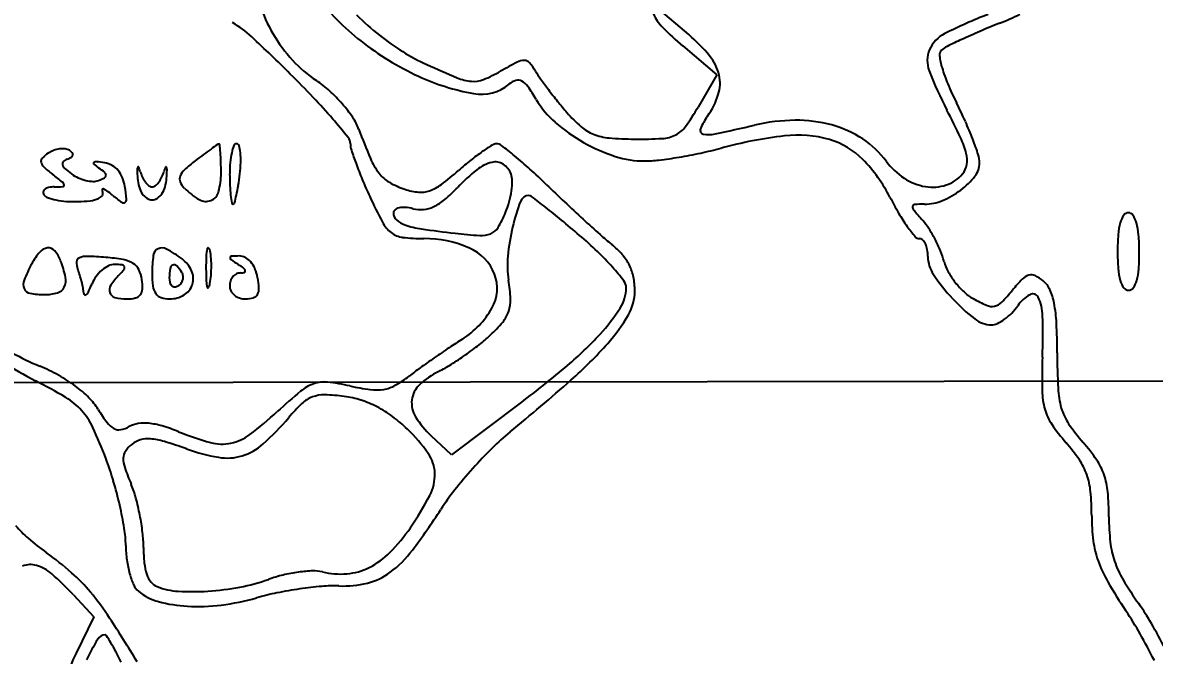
# Model space of a CAD drawing. Header units: millimetres. Extents: x 56222 to 3066687, y -650199 to -121287.
# Drawn here: x 135237.19 to 135245.8, y -182847.54 to -182842.72 of the extents above; entities that cross this region are included whole.
import ezdxf
from ezdxf import colors
from ezdxf.entities.mleader import LeaderData, LeaderLine
from ezdxf.math import Vec2, Vec3

# ---------------------------------------------------------------- set-up
doc = ezdxf.new("R2010")
doc.units = ezdxf.units.MM
doc.header["$MEASUREMENT"] = 0
doc.layers.add('Text', color=7, linetype='Continuous', lineweight=15)
doc.styles.add('style4', font='ARIALN.TTF')

msp = doc.modelspace()

# ---------------------------------------------------------------- linework, layer by layer
for p, q in [((135242.2578, -182842.8149), (135242.0118, -182842.6061)), ((135242.213, -182842.9019), (135242.4711, -182843.1203)), ((135242.4711, -182843.1203), (135242.3292, -182843.3672)), ((135240.9842, -182845.6153), (135240.4529, -182846.0157)), ((135240.4529, -182846.0157), (135240.2974, -182845.8696)), ((135237.5752, -182847.0822), (135237.7313, -182847.2491)), ((135237.7313, -182847.2491), (135237.5948, -182847.5249))]:
    msp.add_line(p, q)
for centre, radius, start, end in [((135240.8917, -182841.4207), 1.8323, 216.5819, 231.93593), ((135240.06, -182842.2418), 1.1199, 197.90347, 210.3567), ((135238.3964, -182843.4034), 0.7829, 46.84641, 60.2146), ((135241.3094, -182841.0505), 2.2594, 225.61635, 231.56278), ((135242.2836, -182842.5351), 0.3175, 202.33414, 224.72441), ((135245.9504, -182846.2945), 3.8986, 111.24721, 116.57246), ((135243.9623, -182841.0536), 1.8016, 291.56767, 296.93095), ((135240.125, -182842.2038), 1.1952, 210.35674, 222.43656), ((135243.7668, -182841.0661), 2.4051, 224.72439, 229.75736), ((135244.316, -182843.0267), 0.2448, 116.57248, 156.66339), ((135246.304, -182847.1044), 4.6857, 112.99133, 114.82246), ((135247.0344, -182848.8257), 6.5557, 111.56767, 112.99133), ((135228.6995, -182853.7464), 14.9607, 45.28413, 46.84644), ((135241.1396, -182841.1043), 2.2343, 231.93591, 245.1682), ((135241.0883, -182841.3291), 1.9037, 231.56279, 238.07328), ((135241.44, -182843.7785), 1.2639, 39.35743, 49.6811), ((135246.4136, -182847.3413), 4.9468, 114.82253, 116.27072), ((135240.9414, -182841.5648), 1.626, 238.07327, 245.40097), ((135242.1392, -182843.2051), 0.3597, 13.05326, 39.35738), ((135244.2869, -182843.0141), 0.2131, 156.66342, 200.92962), ((135244.2127, -182842.9688), 0.0466, 131.52762, 188.12362), ((135244.8572, -182842.8768), 0.6977, 188.1237, 195.98641), ((135244.3091, -182843.0776), 0.192, 116.27077, 131.5276), ((135239.9628, -182842.3521), 0.9754, 222.43656, 236.50468), ((135243.255, -182836.5113), 7.1839, 245.40093, 247.41265), ((135242.4764, -182845.969), 3.3151, 117.37343, 119.8524), ((135241.0072, -182843.1314), 0.1198, 89.94043, 117.37343), ((135241.0073, -182843.0645), 0.0529, 40.67008, 89.94047), ((135240.7312, -182843.3017), 0.4169, 29.88865, 40.67017), ((135245.1967, -182842.7795), 1.0508, 195.98648, 203.02775), ((135233.8405, -182848.5542), 7.6539, 43.40874, 45.2841), ((135240.9218, -182841.5749), 1.7157, 245.16809, 259.89709), ((135240.6374, -182842.8036), 0.3688, 247.41264, 264.85752), ((135240.2912, -182842.1616), 1.0748, 292.11191, 299.85238), ((135241.7078, -182842.7405), 0.7095, 209.88862, 215.41476), ((135243.8533, -182841.2149), 3.3421, 215.41483, 217.16506), ((135242.2197, -182843.1865), 0.2771, 342.04791, 13.0533), ((135246.7025, -182842.0903), 2.7993, 200.9296, 207.6629), ((135238.966, -182843.8584), 0.8309, 47.77013, 56.50465), ((135240.6219, -182842.9754), 0.1963, 264.85761, 292.1119), ((135240.6789, -182842.9383), 0.3309, 259.89701, 309.69018), ((135240.9893, -182843.3124), 0.1553, 107.50336, 129.69021), ((135240.9598, -182843.2187), 0.0571, 60.74513, 107.50336), ((135240.918, -182843.2933), 0.1425, 35.24902, 60.74513), ((135239.8624, -182844.0393), 1.4352, 30.57092, 35.24904), ((135244.1771, -182840.9694), 3.7484, 217.16501, 218.90814), ((135246.4294, -182842.2556), 2.3902, 203.02773, 206.83732), ((135236.0551, -182846.4593), 4.6054, 40.66508, 43.40873), ((135238.735, -182844.1128), 1.1745, 41.03157, 47.77013), ((135241.7117, -182842.9469), 0.7126, 210.57092, 228.81446), ((135243.8215, -182841.2565), 3.2914, 218.90805, 220.8297), ((135241.8968, -182843.0819), 0.6164, 324.99161, 342.04794), ((135238.8035, -182844.0532), 1.0837, 34.12288, 41.03158), ((135242.1498, -182842.7009), 1.0821, 220.82966, 228.85787), ((135240.812, -182842.4952), 1.7499, 324.36651, 330.1107), ((135238.9836, -182846.1364), 5.9157, 25.39956, 27.6629), ((135241.3141, -182844.8437), 3.3426, 24.16082, 26.83733), ((135234.9114, -182847.4418), 6.1132, 38.95125, 40.66505), ((135239.347, -182843.6849), 0.4271, 20.27591, 34.12301), ((135242.1019, -182842.501), 1.3052, 228.81443, 240.41219), ((135242.8282, -182843.7342), 0.5207, 144.9915, 157.37641), ((135243.0873, -182844.9241), 1.4566, 90.78753, 102.99785), ((135243.081, -182844.469), 1.0014, 74.61904, 90.78761), ((135241.9119, -182844.5755), 2.6873, 21.00862, 24.16084), ((135244.3656, -182841.8309), 4.923, 200.27589, 203.04727), ((135241.6519, -182843.2708), 0.3254, 228.85791, 248.50654), ((135241.6885, -182843.1779), 0.4253, 248.50666, 264.99994), ((135242.043, -182843.3483), 0.2582, 273.08822, 296.72587), ((135242.066, -182843.3941), 0.207, 296.72586, 324.36645), ((135242.3734, -182843.5447), 0.0279, 157.37649, 259.03784), ((135242.4116, -182843.3475), 0.2288, 259.03783, 281.92196), ((135239.069, -182827.516), 16.4092, 281.92201, 282.99779), ((135243.3951, -182847), 3.4378, 96.81159, 105.02475), ((135243.0892, -182844.4394), 0.859, 73.78869, 96.81167), ((135243.1263, -182844.3042), 0.8305, 56.69277, 74.61904), ((135241.8985, -182848.3162), 5.6717, 124.6833, 125.28468), ((135238.6842, -182843.6712), 0.0229, 95.08277, 124.68338), ((135238.6827, -182843.6544), 0.00608, 5.42557, 95.08252), ((135235.8793, -182843.9207), 2.822, 4.2187, 5.4258), ((135239.1358, -182843.7957), 0.3654, 158.32082, 167.1375), ((135238.8166, -182843.6688), 0.0219, 90.00014, 158.32095), ((135238.8166, -182843.6664), 0.0194, 15.85834, 90.00005), ((135238.5192, -182843.7508), 0.3286, 6.36777, 15.85832), ((135239.6054, -182843.6473), 0.0773, 0.00006, 38.95121), ((135239.8362, -182843.6473), 0.1535, 180.00004, 198.09554), ((135241.674, -182845.1218), 1.7257, 121.90823, 124.89959), ((135240.7967, -182843.7127), 0.0658, 90.00008, 121.90819), ((135240.7967, -182843.7066), 0.0597, 52.52384, 90.00004), ((135238.4816, -182846.7263), 3.8647, 50.63377, 52.5238), ((135242.1022, -182842.5003), 1.3059, 240.41225, 252.00727), ((135241.8689, -182841.1164), 2.4946, 265.00004, 269.45594), ((135241.8769, -182840.2706), 3.3404, 269.45599, 273.08824), ((135243.1652, -182844.1781), 0.5869, 44.54023, 73.78872), ((135243.1939, -182844.2014), 0.7075, 36.47668, 56.69281), ((135243.7495, -182843.8734), 0.6398, 13.78834, 25.39958), ((135242.1334, -182844.4904), 2.45, 18.1022, 21.00855), ((135237.3632, -182843.78), 0.0353, 135.66261, 191.35676), ((135237.5323, -182843.9453), 0.2717, 123.2743, 135.66263), ((135237.4965, -182843.8908), 0.2065, 110.40406, 123.27427), ((135237.4986, -182843.8964), 0.2125, 97.80476, 110.404), ((135237.4937, -182843.8609), 0.1767, 84.08736, 97.80475), ((135237.5041, -182843.7606), 0.0758, 58.28248, 84.08729), ((135237.4821, -182843.6285), 0.1428, 288.43499, 301.67573), ((135237.4982, -182843.7701), 0.087, 39.63895, 58.28256), ((135237.5425, -182843.7264), 0.0278, 301.67587, 346.14623), ((135237.5491, -182843.728), 0.021, 346.14615, 39.63887), ((135241.5725, -182847.7667), 5.0354, 126.66462, 127.5786), ((135240.3003, -182846.0577), 2.9048, 125.28474, 126.66464), ((135237.1369, -182843.828), 1.5611, 1.5751, 4.21861), ((135239.3088, -182843.8352), 0.5429, 167.13739, 175.06671), ((135238.327, -182843.7723), 0.522, 358.21574, 6.36778), ((135242.52, -182842.7703), 2.977, 198.09555, 200.18862), ((135240.3123, -182843.5554), 0.518, 203.04726, 217.54481), ((135241.6677, -182845.1127), 1.7145, 124.89965, 128.56077), ((135238.9832, -182846.1149), 3.0739, 47.76113, 50.63379), ((135241.9198, -182843.062), 0.7154, 252.00735, 270.20215), ((135241.6092, -182840.3237), 3.4726, 276.98976, 279.53038), ((135241.5471, -182839.9539), 3.8476, 279.53041, 282.03712), ((135241.7146, -182840.739), 3.0448, 282.0372, 285.02466), ((135244.1673, -182843.7709), 0.2096, 350.57119, 13.78836), ((135244.2706, -182843.7918), 0.2016, 0.00006, 18.10216), ((135237.3923, -182843.7742), 0.065, 191.35694, 227.75715), ((135238.0308, -182843.0711), 1.0147, 227.75715, 232.65794), ((135237.5135, -182843.7983), 0.0229, 133.54601, 196.56551), ((135237.5552, -182843.7859), 0.0664, 196.56532, 227.67759), ((135237.5523, -182843.8392), 0.0792, 108.4349, 133.54591), ((135237.9162, -182843.3895), 0.6026, 227.67763, 233.82514), ((135237.7365, -182843.7956), 0.00864, 132.03845, 230.21786), ((135237.7467, -182843.8069), 0.0239, 83.66865, 132.03853), ((135238.0592, -182843.4081), 0.5129, 230.21804, 235.56231), ((135237.5931, -182845.1912), 1.4166, 81.07815, 83.66873), ((135237.4532, -182844.2919), 0.5587, 49.85012, 55.56225), ((135237.7872, -182843.9545), 0.1648, 60.35099, 81.07822), ((135237.783, -182843.962), 0.1735, 40.40692, 60.35104), ((135238.1122, -182843.8452), 0.0526, 156.67917, 182.20923), ((135238.0678, -182843.8261), 0.00427, 22.61036, 156.67926), ((135237.7596, -182843.9544), 0.3381, 16.18629, 22.61021), ((135238.5877, -182843.9544), 0.3381, 157.38979, 163.81371), ((135238.2795, -182843.8261), 0.00427, 23.32074, 157.38964), ((135238.2351, -182843.8452), 0.0526, 357.79077, 23.32083), ((135238.5115, -182843.9428), 0.1338, 132.74079, 158.30685), ((135239.22, -182844.7095), 1.1778, 127.57865, 132.74081), ((135235.58, -182843.8708), 3.1186, 0.00005, 1.5752), ((135239.7876, -182843.8766), 1.0234, 175.06671, 180.00003), ((135237.8114, -182843.7562), 1.0378, 353.34114, 358.21582), ((135242.5539, -182842.7578), 3.0131, 200.18859, 202.66665), ((135241.6008, -182845.0332), 1.5249, 128.81508, 136.22703), ((135242.1858, -182845.7625), 2.5456, 128.56088, 131.28345), ((135240.831, -182844.0763), 0.2968, 103.89157, 128.81507), ((135240.7859, -182843.8938), 0.1088, 56.82375, 103.89156), ((135240.7596, -182843.9339), 0.1568, 20.99358, 56.82377), ((135237.6731, -182847.5578), 5.0227, 45.7726, 47.76117), ((135241.9191, -182842.8507), 0.9267, 270.20216, 276.98973), ((135242.7628, -182844.5741), 1.1514, 26.87305, 44.54031), ((135244.1918, -182843.4636), 0.5335, 216.47671, 236.56253), ((135244.2289, -182843.7811), 0.1472, 320.30982, 350.57121), ((135244.3084, -182843.7918), 0.1637, 321.75786, 0.00001), ((135235.3022, -182846.6475), 3.4837, 51.06489, 52.65792), ((135237.7309, -182843.6429), 0.2886, 233.82504, 245.54921), ((135237.7441, -182843.6138), 0.3206, 245.54933, 256.38367), ((135237.7331, -182843.6592), 0.2739, 256.3836, 267.96078), ((135237.7273, -182843.8239), 0.109, 267.96081, 290.99355), ((135237.6298, -182843.5698), 0.3813, 290.99357, 298.47695), ((135237.8011, -182843.8857), 0.0219, 298.47677, 358.33643), ((135237.7959, -182843.8855), 0.0271, 358.33659, 49.85023), ((135237.761, -182843.9807), 0.2022, 22.11039, 40.40699), ((135237.6818, -182844.0129), 0.2878, 8.06556, 22.1104), ((135239.8285, -182843.779), 1.7702, 182.20916, 184.22408), ((135238.3879, -182843.8854), 0.3257, 184.22404, 196.00513), ((135238.3524, -182843.7824), 0.2791, 196.18632, 205.85966), ((135238.2892, -182843.813), 0.2089, 205.85961, 217.87931), ((135238.0581, -182843.813), 0.2089, 322.12069, 334.14039), ((135237.9949, -182843.7824), 0.2791, 334.14034, 343.81368), ((135237.9594, -182843.8854), 0.3257, 343.99487, 355.77596), ((135236.5188, -182843.779), 1.7702, 355.77592, 357.79084), ((135238.4407, -182843.9146), 0.0577, 158.30671, 202.81435), ((135238.1543, -182843.8708), 0.5442, 344.96452, 0.00001), ((135240.8665, -182843.8766), 2.1024, 180, 182.40015), ((135236.7046, -182843.627), 2.1521, 350.97519, 353.34119), ((135243.5314, -182842.3496), 4.0724, 202.6666, 204.64371), ((135240.1148, -182843.7071), 0.269, 217.5448, 239.87264), ((135239.0208, -182842.1579), 2.2513, 306.9861, 311.28347), ((135240.7757, -182843.9277), 0.1395, 359.37175, 20.9936), ((135240.3361, -182843.9229), 0.5792, 351.86154, 359.3717), ((135244.1272, -182843.5614), 0.4163, 236.56253, 260.754), ((135244.1324, -182843.701), 0.2726, 288.33199, 320.30977), ((135243.9777, -182843.5311), 0.5848, 306.923, 321.7579), ((135237.3762, -182844.0176), 0.0314, 169.19483, 211.71751), ((135237.3766, -182844.0177), 0.0317, 127.05832, 169.19478), ((135237.4011, -182844.0501), 0.0724, 101.70395, 127.05835), ((135237.4278, -182844.1791), 0.2041, 89.99998, 101.70404), ((135237.4278, -182843.1272), 0.8478, 270.00005, 274.4012), ((135237.4705, -182843.9636), 0.0334, 7.34802, 51.06498), ((135237.492, -182843.9608), 0.0117, 274.40131, 7.34812), ((135237.8166, -182843.9991), 0.0239, 171.60784, 210.86103), ((135237.7993, -182843.9965), 0.0064, 71.01345, 171.60785), ((135237.7735, -182844.0248), 0.0264, 325.32659, 30.86099), ((135237.766, -182844.0935), 0.1089, 54.52183, 71.01351), ((135237.3312, -182844.7035), 0.858, 50.91769, 54.52176), ((135235.7637, -182844.2847), 2.2251, 5.55813, 8.06552), ((135238.253, -182843.9241), 0.1853, 196.00511, 213.97443), ((135238.2399, -182843.8513), 0.1465, 217.87928, 232.02001), ((135238.1737, -182843.9362), 0.0388, 232.02007, 270.00009), ((135238.1737, -182843.9362), 0.0388, 269.99991, 307.97993), ((135238.1074, -182843.8513), 0.1465, 307.97999, 322.12072), ((135238.0943, -182843.9241), 0.1853, 326.02557, 343.99489), ((135238.5235, -182843.8798), 0.1475, 202.81438, 224.90792), ((135238.8147, -182843.5895), 0.5586, 224.90785, 239.67337), ((135238.5841, -182843.9862), 0.0992, 292.03659, 344.96454), ((135239.839, -182843.9196), 1.0739, 182.40007, 186.36775), ((135237.7164, -182843.7877), 1.1277, 347.13748, 350.97525), ((135240.3007, -182843.3868), 0.6393, 239.87263, 251.56503), ((135240.243, -182843.56), 0.4568, 251.56511, 264.7677), ((135240.2194, -182843.8176), 0.1981, 264.76771, 289.41984), ((135240.174, -182843.689), 0.3344, 289.41979, 306.98611), ((135239.549, -182843.0674), 1.3166, 310.31244, 316.22703), ((135240.2239, -182843.9069), 0.6925, 344.71744, 351.86152), ((135249.4496, -182835.4594), 11.8608, 225.77256, 226.67875), ((135244.1137, -182843.6445), 0.3322, 260.7541, 288.3319), ((135243.9361, -182843.4758), 0.654, 292.71389, 306.92289), ((135237.3951, -182844.0059), 0.0536, 211.71746, 250.98489), ((135237.5396, -182843.5868), 0.4969, 250.98489, 258.6315), ((135237.5678, -182843.4464), 0.6402, 258.6315, 265.95507), ((135237.5862, -182843.1862), 0.901, 265.95511, 271.62372), ((135237.5843, -182843.1179), 0.9693, 271.62372, 277.06258), ((135237.6736, -182843.8387), 0.243, 277.0626, 292.27471), ((135237.7405, -182844.002), 0.0665, 292.27473, 325.32656), ((135238.9252, -182842.7408), 1.6704, 230.91767, 234.00023), ((135237.9556, -182844.0754), 0.0208, 234.0003, 304.46637), ((135237.9531, -182844.0716), 0.0253, 304.46636, 5.55802), ((135238.2003, -182843.9596), 0.1218, 213.97442, 236.71785), ((135238.1737, -182844.0002), 0.0732, 236.71786, 269.99994), ((135238.1737, -182844.0002), 0.0732, 270.00006, 303.28214), ((135238.147, -182843.9596), 0.1218, 303.28215, 326.02558), ((135238.5835, -182843.9847), 0.1008, 239.67339, 292.03659), ((135240.0616, -182843.8948), 1.2979, 186.3678, 188.98542), ((135238.7898, -182844.0959), 0.0103, 188.98551, 269.99994), ((135238.7898, -182844.0946), 0.0116, 270.00001, 344.67902), ((135237.4354, -182843.7235), 1.4159, 344.67888, 347.13746), ((135243.2347, -182842.4857), 3.746, 204.64377, 207.98204), ((135240.1511, -182843.7771), 0.3859, 295.56151, 310.31242), ((135240.2329, -182843.9093), 0.6832, 337.50003, 344.71737), ((135242.5859, -182844.6794), 1.715, 159.74281, 166.54778), ((135241.0416, -182844.1094), 0.0688, 89.99993, 159.74286), ((135241.0416, -182844.0744), 0.0338, 52.3597, 90.00009), ((135232.2829, -182855.4313), 14.3759, 51.8276, 52.35976), ((135250.6582, -182834.1778), 13.6225, 226.67866, 227.49546), ((135245.8055, -182843.0323), 2.2596, 206.87306, 210.35958), ((135244.0537, -182843.7567), 0.3495, 269.99994, 292.71387), ((135240.0408, -182844.1726), 0.03, 127.84216, 180.00006), ((135240.0846, -182844.1726), 0.0738, 179.99994, 226.70169), ((135240.0697, -182844.2098), 0.0772, 102.00752, 127.84221), ((135240.0877, -182844.2944), 0.1637, 85.17822, 102.00753), ((135240.0709, -182844.4936), 0.3635, 75.91075, 85.17822), ((135240.2166, -182843.9128), 0.2353, 255.91069, 275.68216), ((135240.2168, -182843.9144), 0.2336, 275.68213, 295.56143), ((135240.0739, -182843.8435), 0.8552, 329.04698, 337.5), ((135237.2733, -182849.0833), 6.3012, 50.40901, 51.82764), ((135245.0376, -182843.482), 1.3697, 210.35957, 215.43217), ((135243.9962, -182844.1282), 0.0349, 173.37693, 220.32545), ((135243.9785, -182844.1261), 0.0172, 94.18138, 173.37689), ((135246.5112, -182841.9934), 3.3338, 220.3255, 222.14472), ((135244.0537, -182845.1548), 1.0486, 89.99996, 94.1814), ((135245.6038, -182844.2143), 0.0422, 89.85399, 146.41099), ((135245.6038, -182844.2144), 0.0424, 33.44185, 89.854), ((135240.1475, -182844.126), 0.25, 207.98209, 232.07225), ((135240.1513, -182844.1018), 0.1711, 226.70163, 251.65185), ((135240.3313, -182843.5592), 0.7429, 251.6518, 261.68064), ((135234.0985, -182852.9222), 11.2827, 49.49183, 50.40902), ((135249.6894, -182835.235), 12.1885, 227.49544, 228.31385), ((135243.694, -182844.5429), 0.4657, 32.68027, 42.14474), ((135246.0028, -182844.3751), 0.4774, 164.46545, 175.63089), ((135245.7332, -182844.3002), 0.1975, 146.41088, 164.46538), ((135245.4685, -182844.3038), 0.2046, 15.83658, 33.44187), ((135245.2004, -182844.3799), 0.4833, 4.77045, 15.83666), ((135240.1013, -182844.1852), 0.1749, 232.07228, 263.09477), ((135240.2418, -182843.0252), 1.3435, 263.09476, 270.00002), ((135241.6028, -182834.8639), 9.5306, 261.68056, 263.2305), ((135240.8796, -182840.9563), 3.3954, 263.23049, 266.41272), ((135240.6791, -182844.1537), 0.1917, 266.41277, 292.23433), ((135240.7077, -182844.2236), 0.1163, 292.23418, 329.04698), ((135242.4716, -182844.652), 1.5974, 166.54769, 174.61413), ((135239.3899, -182846.7286), 3.1366, 46.14031, 49.49187), ((135243.3023, -182842.4071), 2.5846, 228.31389, 230.89988), ((135244.9742, -182843.5272), 1.2918, 215.43212, 219.74026), ((135244.014, -182844.3254), 0.0432, 219.74032, 270.00006), ((135243.2005, -182844.8594), 1.052, 27.53319, 32.68023), ((135247.2059, -182844.4671), 1.684, 175.63089, 179.99996), ((135244.0367, -182844.477), 1.6511, 0.33731, 4.77053), ((135237.3878, -182844.5297), 0.0907, 95.99237, 139.76126), ((135237.3849, -182844.5016), 0.0624, 39.94042, 95.99242), ((135238.2477, -182844.505), 0.0655, 115.34998, 172.17003), ((135238.2496, -182844.5089), 0.0698, 61.04949, 115.35), ((135237.7456, -182845.4201), 1.1111, 53.82505, 61.04949), ((135238.9564, -182844.5166), 0.3714, 169.11545, 178.04723), ((135238.6, -182844.448), 0.00845, 78.47964, 169.11554), ((135238.5989, -182844.4534), 0.014, 14.6702, 78.47947), ((135240.2418, -182845.2426), 0.874, 66.60708, 90.00003), ((135240.447, -182844.7682), 0.3571, 21.00784, 66.6071), ((135241.262, -182844.9177), 0.6505, 41.05456, 50.89993), ((135244.014, -182844.4034), 0.0347, 44.82594, 90), ((135243.9624, -182844.4546), 0.1075, 25.33145, 44.82605), ((135243.8986, -182844.4849), 0.1781, 10.39237, 25.33156), ((135243.1647, -182844.8781), 1.0924, 22.43811, 27.53316), ((135237.7132, -182844.8051), 0.517, 139.76117, 151.84509), ((135237.2259, -182844.6347), 0.2697, 20.99363, 39.94046), ((135237.6336, -182844.547), 0.0349, 112.28289, 176.72136), ((135237.6764, -182844.6513), 0.1476, 88.11704, 112.28291), ((135237.5875, -182847.3536), 2.8513, 85.31389, 88.11712), ((135237.701, -182845.9691), 1.4622, 80.05356, 85.31399), ((135237.916, -182844.7431), 0.2175, 58.57078, 80.0536), ((135239.1648, -182844.6311), 0.9911, 172.17002, 179.99999), ((135238.2684, -182844.7051), 0.2254, 23.90993, 53.82511), ((135240.9963, -182844.5861), 2.4124, 178.04722, 180.28902), ((135238.2942, -182844.5332), 0.329, 5.06141, 14.67023), ((135237.7853, -182844.5783), 0.8398, 0.28908, 5.06136), ((135238.7827, -182844.5149), 0.0157, 172.28353, 234.98978), ((135238.7784, -182844.5143), 0.0114, 93.35101, 172.28367), ((135239.8136, -182843.0431), 1.8126, 234.98986, 237.12739), ((135238.8501, -182845.7393), 1.2385, 90.5371, 93.35087), ((135238.8393, -182844.5906), 0.0898, 60.62283, 90.5371), ((135238.8093, -182844.644), 0.151, 40.35577, 60.62284), ((135241.609, -182844.5707), 0.7311, 174.61405, 189.08512), ((135240.1193, -182845.9695), 2.0838, 41.58706, 46.14033), ((135241.4645, -182844.7414), 0.382, 26.38696, 41.05456), ((135243.7894, -182844.5049), 0.2891, 359.99997, 10.39249), ((135244.3233, -182844.5049), 0.2448, 180.00004, 214.00228), ((135243.5696, -182844.7109), 0.6544, 14.95899, 22.43802), ((135247.2535, -182844.4671), 1.7316, 180, 184.30424), ((135243.9344, -182844.4776), 1.7534, 356.07509, 0.3374), ((135238.376, -182845.1598), 1.2687, 151.84504, 158.02851), ((135236.716, -182844.8303), 0.8159, 11.90802, 20.99357), ((135237.7289, -182844.5525), 0.1304, 176.72126, 200.99364), ((135236.9367, -182844.8565), 0.7182, 17.02151, 20.99355), ((135237.9697, -182844.8174), 0.2742, 130.47632, 144.10306), ((135237.9416, -182844.7845), 0.2309, 115.67917, 130.47641), ((135237.8894, -182844.6759), 0.1105, 89.99997, 115.67919), ((135237.8894, -182845.0688), 0.5034, 83.6902, 90.00008), ((135237.5982, -182844.3181), 0.4612, 315.00004, 321.71227), ((135237.9422, -182844.5911), 0.0227, 23.91825, 83.69021), ((135237.9434, -182844.5906), 0.0214, 321.71241, 23.91825), ((135237.9689, -182844.6565), 0.1161, 26.34023, 58.57082), ((135237.8504, -182844.7152), 0.2483, 8.08323, 26.3402), ((135238.7558, -182844.6678), 0.4509, 170.97136, 179.99993), ((135238.3457, -182844.6026), 0.0357, 113.31687, 170.9714), ((135238.3422, -182844.5945), 0.0268, 43.27626, 113.31674), ((135238.1317, -182844.7927), 0.316, 31.71753, 43.2762), ((135238.3398, -182844.6734), 0.1472, 342.775, 23.91004), ((135241.2178, -182844.585), 2.634, 180.28906, 182.32896), ((135237.7326, -182844.5785), 0.8925, 355.58899, 0.28911), ((135238.5089, -182845.062), 0.5912, 52.28114, 57.12741), ((135238.8491, -182844.622), 0.035, 14.24571, 52.28102), ((135238.8732, -182844.6159), 0.0102, 285.97215, 14.24583), ((135238.7652, -182844.6815), 0.2089, 23.38039, 40.35581), ((135238.6702, -182844.7225), 0.3123, 10.82224, 23.38035), ((135240.2079, -182845.8909), 1.9654, 37.65355, 41.58709), ((135241.482, -182844.7327), 0.3624, 11.26676, 26.38692), ((135244.5421, -182844.4511), 0.3523, 194.95896, 208.80241), ((135245.9858, -182844.5625), 0.4603, 184.30422, 195.8366), ((135245.229, -182844.5664), 0.4557, 344.46545, 356.07509), ((135237.2787, -182844.7171), 0.0855, 158.02855, 202.33294), ((135237.3982, -182844.6865), 0.1187, 334.21335, 11.90794), ((135236.6831, -182844.9341), 0.9834, 13.8833, 17.02154), ((135236.7634, -182844.9143), 0.9008, 10.69481, 13.88323), ((135237.9619, -182844.8118), 0.2645, 144.10294, 158.10235), ((135238.287, -182845.0069), 0.5129, 134.99998, 146.37028), ((135237.7116, -182844.7349), 0.3884, 357.42958, 8.08327), ((135238.9847, -182844.6311), 0.8111, 180.00004, 187.01406), ((135238.4407, -182844.6678), 0.1358, 180.00003, 195.43094), ((135238.3589, -182844.6903), 0.0509, 195.43108, 227.51157), ((135238.3317, -182844.6603), 0.0789, 322.38563, 344.20599), ((135238.3448, -182844.661), 0.0655, 6.97672, 31.71743), ((135238.3372, -182844.6619), 0.0731, 344.20589, 6.97678), ((135238.8116, -182844.6828), 0.2258, 182.32889, 194.67015), ((135238.042, -182844.6024), 0.5822, 349.11542, 355.58904), ((135238.8817, -182844.7295), 0.1175, 161.30606, 179.99998), ((135238.8667, -182844.7244), 0.1018, 140.48037, 161.30603), ((135238.8556, -182844.7152), 0.0873, 117.79169, 140.48043), ((135238.847, -182844.699), 0.0689, 90.70186, 117.79163), ((135238.8448, -182844.5166), 0.1135, 270.70185, 285.97191), ((135238.3579, -182844.7822), 0.6303, 3.28529, 10.82224), ((135240.4989, -182844.7483), 0.3015, 330.19207, 21.00783), ((135239.6665, -182844.8813), 1.2362, 2.47749, 9.08507), ((135241.6947, -182844.7437), 0.0875, 0.00004, 37.65359), ((135241.3111, -182844.7667), 0.5367, 359.99998, 11.26671), ((135245.362, -182843.8042), 1.4978, 214.00234, 222.91468), ((135244.7737, -182844.3237), 0.6166, 208.80243, 217.9063), ((135244.775, -182844.3227), 0.6182, 217.90633, 227.00104), ((135245.7356, -182845.5827), 1.3045, 136.03827, 141.00114), ((135244.8806, -182844.7581), 0.1166, 106.89729, 136.03822), ((135244.8658, -182844.7096), 0.0659, 63.90811, 106.89729), ((135244.7579, -182844.93), 0.3113, 50.30985, 63.90804), ((135244.8402, -182844.8308), 0.1824, 23.7952, 50.30987), ((135245.7196, -182844.638), 0.1836, 195.83666, 215.04091), ((135245.4955, -182844.6405), 0.179, 324.92096, 344.46539), ((135237.2542, -182844.7272), 0.059, 202.33294, 259.70166), ((135237.3535, -182844.1806), 0.6145, 259.70167, 269.99995), ((135237.3535, -182844.4283), 0.3668, 270.00005, 285.87282), ((135237.4315, -182844.7026), 0.0817, 285.87283, 334.21336), ((135237.3721, -182844.7993), 0.2813, 3.10573, 10.69487), ((135237.6687, -182844.7832), 0.0157, 183.1058, 239.80717), ((135237.5762, -182844.708), 0.1303, 318.18387, 333.92116), ((135236.9905, -182844.4213), 0.7823, 333.92127, 338.10226), ((135237.9158, -182844.7599), 0.067, 146.3703, 197.25236), ((135237.9038, -182844.7636), 0.0545, 197.25235, 255.69967), ((135238.0226, -182844.7489), 0.0771, 322.12506, 357.42953), ((135238.3091, -182844.7142), 0.1303, 187.01412, 214.10299), ((135238.2654, -182844.7438), 0.0776, 214.10311, 252.09049), ((135238.3458, -182844.7046), 0.0316, 227.51154, 270.71769), ((135238.3456, -182844.6869), 0.0493, 270.71758, 301.71735), ((135238.327, -182844.6567), 0.0848, 301.71751, 322.38564), ((135238.3438, -182844.6746), 0.1431, 300.90243, 342.77501), ((135238.5983, -182844.7387), 0.00533, 194.67032, 330.21313), ((135238.5212, -182844.6945), 0.0942, 330.21295, 349.11539), ((135238.8438, -182844.7295), 0.0796, 180.00005, 208.11754), ((135238.8653, -182844.718), 0.104, 208.1175, 231.13549), ((135238.8995, -182844.7511), 0.0879, 331.04124, 3.28532), ((135241.4986, -182844.7437), 0.2836, 327.0741, 0.00001), ((135241.4858, -182844.7667), 0.362, 329.75262, 0.00006), ((135244.5982, -182844.5124), 0.3589, 227.00104, 240.66797), ((135243.7136, -182843.9454), 1.2973, 315.60696, 321.00117), ((135244.877, -182844.8344), 0.0451, 25.76014, 120.99226), ((135244.5659, -182844.9518), 0.4823, 10.96253, 23.79527), ((135245.6057, -182844.7179), 0.0444, 215.04088, 269.99992), ((135245.6057, -182844.7179), 0.0444, 269.99992, 324.92089), ((135237.6658, -182844.7881), 0.0101, 239.80725, 318.18407), ((135237.9814, -182844.4594), 0.3685, 255.69969, 270.00001), ((135237.9814, -182844.5494), 0.2785, 270.00001, 283.4454), ((135238.0305, -182844.755), 0.0671, 283.44556, 322.12505), ((135238.3069, -182844.6153), 0.2126, 252.09052, 269.99993), ((135238.3069, -182844.6131), 0.2148, 269.99997, 300.90253), ((135238.8784, -182844.7017), 0.125, 231.13554, 251.90642), ((135238.8863, -182844.6777), 0.1502, 251.90649, 269.99994), ((135238.8863, -182844.6248), 0.2031, 270, 286.64763), ((135238.9289, -182844.7674), 0.0543, 286.64758, 331.04114), ((135240.6401, -182844.8392), 0.2617, 341.57187, 2.47753), ((135245.3692, -182843.7975), 1.5076, 222.91468, 231.70344), ((135244.9578, -182843.8723), 1.0931, 240.6679, 246.75746), ((135244.5659, -182844.785), 0.0999, 246.75744, 281.96904), ((135244.5645, -182844.7785), 0.1065, 281.96904, 315.60691), ((135245.0088, -182845.0538), 0.3011, 120.99225, 144.99152), ((135244.6075, -182844.9644), 0.3444, 1.29876, 25.76013), ((135244.0059, -182845.0603), 1.0526, 2.66674, 10.96253), ((135240.1711, -182844.5605), 0.6793, 302.45165, 330.19207), ((135240.6484, -182844.842), 0.2529, 320.19477, 341.57195), ((135240.4702, -182844.0778), 1.5088, 317.52427, 327.07407), ((135240.6137, -182844.2581), 1.3716, 318.51977, 329.75265), ((135244.4142, -182844.6371), 0.425, 305.64055, 315.30885), ((135244.4148, -182844.6377), 0.4242, 315.30887, 324.99159), ((135239.2793, -182845.0852), 5.6739, 358.12776, 1.29877), ((135239.9858, -182844.2898), 1.1154, 313.09081, 320.19481), ((135244.5618, -182844.82), 0.2048, 231.70343, 269.99996), ((135244.5618, -182844.9181), 0.1067, 270.00005, 295.19393), ((135244.4592, -182844.6999), 0.3477, 295.19391, 305.64063), ((135240.2038, -182845.2373), 4.8588, 0.00003, 2.66668), ((135243.1462, -182849.2391), 4.8651, 122.45171, 123.86919), ((135239.8803, -182844.177), 1.2699, 308.09008, 313.09075), ((135239.5913, -182843.2732), 2.7003, 310.25361, 317.5243), ((135244.9791, -182851.97), 8.154, 123.86926, 124.83205), ((135239.1415, -182843.2345), 2.4674, 305.04803, 308.09003), ((135239.2413, -182843.0448), 3.2034, 311.44782, 318.51977), ((135238.41, -182843.2403), 2.4802, 236.29453, 243.05119), ((135238.138, -182843.3661), 2.1368, 241.1336, 247.43317), ((135244.7854, -182851.6916), 7.8149, 124.83212, 125.80225), ((135239.1507, -182843.2476), 2.4514, 302.00165, 305.048), ((135250.0053, -182845.4358), 5.0578, 178.12774, 181.02881), ((135250.7329, -182845.2373), 5.6702, 179.99995, 182.73512), ((135236.7712, -182846.655), 1.4248, 60.9877, 67.43315), ((135242.0204, -182847.8582), 3.0883, 125.80227, 127.74295), ((135240.6388, -182845.942), 0.6297, 116.77398, 133.08508), ((135239.8187, -182844.3165), 1.191, 296.77399, 302.00167), ((135236.21, -182839.2795), 7.9333, 306.9988, 310.25367), ((135235.545, -182848.8758), 3.8417, 59.12233, 63.05129), ((135236.9062, -182846.4116), 1.1465, 53.40155, 60.98771), ((135239.515, -182845.7849), 0.3301, 109.46877, 129.69286), ((135239.4825, -182845.6929), 0.2325, 83.58725, 109.46878), ((135239.3305, -182847.0454), 1.5935, 77.33683, 83.58717), ((135239.6004, -182844.7319), 0.8652, 299.36662, 307.74297), ((135230.1822, -182832.7866), 16.8891, 309.38377, 311.44774), ((135237.0293, -182846.2458), 0.9399, 45.0772, 53.40159), ((135242.2037, -182849.0242), 4.5398, 129.69286, 132.66886), ((135239.4825, -182845.8069), 0.2485, 88.67356, 110.81615), ((135239.4569, -182846.9112), 1.353, 82.36057, 88.67365), ((135240.077, -182843.723), 1.8117, 257.33682, 262.31343), ((135239.8804, -182845.1793), 0.3422, 262.31347, 279.41607), ((135239.8923, -182845.2506), 0.2699, 279.41606, 299.36656), ((135240.3367, -182845.619), 0.1874, 133.08504, 173.27506), ((135245.5196, -182845.5164), 0.5714, 181.02886, 195.45633), ((135245.7268, -182845.4765), 0.6585, 182.73511, 196.0727), ((135237.244, -182846.0343), 0.531, 42.20958, 59.12232), ((135237.3544, -182845.9198), 0.4796, 31.30533, 45.0773), ((135240.1807, -182846.5448), 1.2639, 133.29768, 139.92129), ((135239.4805, -182845.8017), 0.2429, 110.81618, 133.2977), ((135239.5393, -182846.2969), 0.7332, 72.17597, 82.36058), ((135239.522, -182846.3508), 0.7898, 62.54355, 72.17594), ((135239.4845, -182846.4229), 0.8711, 53.39652, 62.54362), ((135240.3483, -182845.6203), 0.1991, 173.27507, 211.92538), ((135237.2572, -182846.0223), 0.5132, 24.89689, 42.20961), ((135238.8631, -182845.0023), 1.2862, 211.30526, 216.62135), ((135237.2353, -182843.6341), 2.7909, 307.05846, 312.66888), ((135237.67, -182844.4322), 2.0174, 311.99633, 319.9213), ((135239.3272, -182846.6347), 1.1349, 45.89492, 53.39661), ((135240.7903, -182845.345), 0.7198, 211.92543, 226.78816), ((135245.3391, -182845.5663), 0.3841, 195.45633, 214.29504), ((135245.5014, -182845.5415), 0.4238, 196.07268, 213.9625), ((135234.5894, -182847.2605), 3.4544, 20.6612, 24.89693), ((135237.9609, -182845.6729), 0.162, 216.62137, 241.07617), ((135237.9213, -182845.7445), 0.0802, 241.07616, 279.85854), ((135237.9002, -182845.6232), 0.2033, 279.85855, 299.23256), ((135238.099, -182845.9784), 0.2037, 98.71729, 119.23265), ((135238.1168, -182846.0945), 0.3211, 84.13006, 98.71732), ((135238.095, -182846.3067), 0.5344, 73.172, 84.13005), ((135237.8043, -182847.2678), 1.5386, 68.19267, 73.17204), ((135239.2003, -182846.7656), 1.3172, 35.32268, 45.89495), ((135246.2257, -182844.9616), 1.4573, 214.29508, 221.28346), ((135246.3165, -182844.9924), 1.4066, 213.96248, 221.28354), ((135238.133, -182846.0733), 0.1788, 105.97522, 129.69019), ((135238.1431, -182846.1087), 0.2157, 85.36657, 105.97514), ((135238.1191, -182846.4052), 0.5131, 73.24536, 85.36654), ((135239.2172, -182843.7367), 2.2647, 248.19257, 254.69504), ((135238.702, -182845.5764), 0.357, 281.52817, 307.05846), ((135242.1123, -182847.3189), 1.9129, 129.38375, 134.87164), ((135238.0501, -182846.0426), 0.096, 145.80549, 179.22084), ((135238.1816, -182846.132), 0.2551, 129.69021, 145.80543), ((135237.2978, -182849.1331), 3.3619, 70.22169, 73.24536), ((135238.9296, -182844.5953), 1.4603, 250.22171, 260.16796), ((135238.707, -182845.6009), 0.332, 254.69492, 281.52815), ((135238.7323, -182845.6122), 0.4296, 287.0341, 311.99632), ((135243.3729, -182848.5851), 3.6996, 134.87164, 138.2216), ((135244.1209, -182846.8096), 1.3437, 34.27519, 41.28349), ((135244.2098, -182846.8422), 1.3969, 34.40555, 41.28356), ((135235.5848, -182846.8852), 2.3906, 16.34937, 20.66117), ((135238.1615, -182846.0441), 0.2074, 179.22091, 199.21849), ((135238.7458, -182845.656), 0.3838, 260.168, 287.03401), ((135240.0494, -182846.1639), 0.2766, 1.68587, 35.32262), ((135244.8298, -182846.3265), 0.4857, 19.30037, 34.27517), ((135244.9659, -182846.3243), 0.4804, 19.1579, 34.40561), ((135240.1095, -182845.365), 2.2704, 199.21853, 202.67641), ((135239.9834, -182846.1659), 0.3426, 332.5413, 1.68584), ((135243.3546, -182848.5688), 3.6751, 138.22157, 141.57657), ((135244.774, -182846.346), 0.5449, 5.37197, 19.30036), ((135244.9033, -182846.346), 0.5467, 5.11135, 19.15802), ((135234.8233, -182847.1086), 3.1841, 12.87126, 16.34931), ((135237.2282, -182846.5689), 0.8523, 15.26115, 22.67653), ((135238.2161, -182845.2475), 2.3342, 325.47136, 332.54125), ((135241.8793, -182847.3985), 1.7921, 141.57655, 147.31799), ((135243.3648, -182846.4786), 1.9603, 359.99998, 5.37196), ((135243.327, -182846.487), 2.1294, 0.00001, 5.11132), ((135235.103, -182847.0446), 2.8973, 9.33217, 12.87116), ((135236.3314, -182846.8136), 1.7819, 10.98971, 15.26119), ((135236.3053, -182846.8186), 1.8085, 6.73396, 10.98963), ((135236.1724, -182843.7373), 4.9883, 322.9718, 327.31797), ((135246.8783, -182846.4786), 1.5532, 180.00001, 187.07974), ((135247.269, -182846.487), 1.8127, 180.00001, 186.09003), ((135237.7691, -182846.0224), 0.8272, 219.92868, 229.45102), ((135237.0961, -182846.7171), 0.8774, 0.71615, 9.33213), ((135238.9913, -182845.7808), 1.3934, 315.45871, 325.4713), ((135238.6738, -182844.965), 2.2188, 229.45104, 234.01049), ((135237.1284, -182846.7215), 0.9797, 359.99996, 6.73395), ((135246.0416, -182846.5825), 0.7101, 187.0797, 199.7909), ((135246.1301, -182846.6086), 0.6674, 186.09003, 198.92803), ((135235.8374, -182848.8704), 2.6079, 48.63537, 54.01057), ((135238.8668, -182846.695), 0.8935, 180.71611, 187.75807), ((135239.2322, -182846.7215), 1.1241, 179.99993, 185.97338), ((135239.5583, -182846.3388), 0.5978, 296.61381, 315.45866), ((135239.474, -182846.2278), 0.8527, 306.91687, 322.97188), ((135237.2484, -182847.0138), 0.1627, 73.70283, 111.68842), ((135237.2087, -182847.1493), 0.3039, 48.53791, 73.7028), ((135238.7713, -182846.708), 0.7971, 187.75804, 195.4296), ((135238.4977, -182846.7983), 0.3856, 185.97336, 199.23991), ((135246.279, -182846.497), 0.9624, 199.79086, 210.28973), ((135246.2112, -182846.5808), 0.753, 198.928, 210.82749), ((135235.8058, -182848.7371), 2.4227, 43.08503, 48.53787), ((135236.6835, -182847.9096), 1.3277, 39.72744, 48.63543), ((135238.6198, -182846.7498), 0.6399, 195.42959, 203.59948), ((135238.3303, -182846.8568), 0.2083, 199.23986, 217.99775), ((135239.4291, -182848.0071), 1.107, 103.49798, 109.50967), ((135239.4606, -182848.1384), 1.242, 97.98345, 103.49791), ((135239.438, -182847.9773), 1.0793, 92.29576, 97.98338), ((135239.4057, -182847.1715), 0.2729, 76.48749, 92.29572), ((135239.6085, -182846.3276), 0.5951, 256.48745, 274.64695), ((135239.6193, -182846.4606), 0.4616, 274.64694, 296.61377), ((135239.7003, -182846.529), 0.476, 283.70521, 306.91694), ((135238.1521, -182846.9542), 0.1294, 203.59936, 230.30983), ((135238.2499, -182846.9195), 0.1064, 217.99781, 249.00636), ((135238.4057, -182846.5136), 0.5412, 249.00637, 266.57315), ((135238.4687, -182845.0502), 2.0072, 273.72199, 280.69869), ((135238.5684, -182845.5779), 1.4701, 280.69872, 289.50967), ((135239.7205, -182849.9598), 2.9538, 94.95393, 98.21522), ((135239.5577, -182848.082), 1.0689, 87.99101, 94.95397), ((135239.6233, -182846.2129), 0.8013, 267.99101, 283.70526), ((135249.1785, -182844.8034), 4.3203, 210.28981, 213.73395), ((135247.8943, -182845.5763), 2.7131, 210.82744, 215.41186), ((135236.066, -182848.4228), 2.1306, 33.13314, 39.72744), ((135238.3255, -182846.7452), 0.401, 230.30987, 255.05239), ((135238.4815, -182845.2473), 1.8097, 266.57311, 273.72199), ((135238.4725, -182845.3527), 1.8204, 277.17256, 285.81623), ((135239.5377, -182849.1129), 2.0878, 101.43298, 105.81626), ((135239.749, -182850.1578), 3.1538, 98.21519, 101.43294), ((135238.5029, -182846.0805), 1.089, 255.05243, 266.79237), ((135238.5218, -182845.744), 1.426, 266.79238, 277.17254), ((135243.2447, -182848.7659), 2.8149, 29.54679, 33.73396), ((135244.1815, -182848.2161), 1.8425, 29.8291, 35.41181), ((135226.8884, -182854.4131), 13.0901, 31.41012, 33.13308), ((135242.3, -182849.2948), 4.0113, 26.70863, 29.82899), ((135239.6717, -182848.5553), 2.2241, 149.25014, 153.84831), ((135237.8155, -182847.451), 0.0643, 89.99999, 149.25003), ((135237.8155, -182847.4), 0.0134, 32.20665, 90.00004), ((135235.5039, -182848.8561), 2.7454, 30.87267, 32.2065), ((135236.4422, -182848.2952), 1.6521, 28.21195, 30.87265), ((135241.7984, -182849.5857), 4.4775, 26.58934, 29.54678), ((135238.6457, -182848.0449), 1.1725, 153.67559, 164.84035), ((135235.2474, -182848.9361), 3.0081, 26.51305, 28.21196)]:
    msp.add_arc(centre, radius, start, end)

# ---------------------------------------------------------------- leaders
at = {"layer": 'Text', "color": 1, "lineweight": 0, "ltscale": 20}
ml = msp.add_multileader_mtext('Standard', dxfattribs=at)
ml.set_content('frame_\\Pply+veneer\\Pfinish', color=1, style='style4')
ml.set_leader_properties()
ml.build(insert=Vec2(0, 0))
ml.multileader.update_dxf_attribs({"dogleg_length": 2.0246, "arrow_head_size": 2})
ctx = ml.context
ctx.base_point, ctx.char_height, ctx.arrow_head_size, ctx.landing_gap_size, ctx.plane_origin = Vec3(135313.369, -182845.3509), 3, 2, 0.4, Vec3(135249.0093, -182843.3509)
notes = []
notes.append((ctx, [(0, (1, 1, 0), (135311.3444, -182845.3509), (1, 0), 2.0246, [(0, [(135187.0188, -182845.5403)], 0, [])])]))
ctx.mtext.insert = Vec3(135313.769, -182843.8263)
for ctx, leaders in notes:
    for number, flags, end, landing, length, lines in leaders:
        leader = LeaderData()
        leader.index, (leader.has_last_leader_line, leader.has_dogleg_vector, leader.attachment_direction) = number, flags
        leader.last_leader_point, leader.dogleg_vector, leader.dogleg_length = Vec3(end), Vec3(landing), length
        for number, points, colour, breaks in lines:
            line = LeaderLine()
            line.index, line.vertices, line.color, line.breaks = number, Vec3.list(points), colors.encode_raw_color(colour), breaks
            leader.lines.append(line)
        ctx.leaders.append(leader)

doc.saveas('drawing.dxf')
